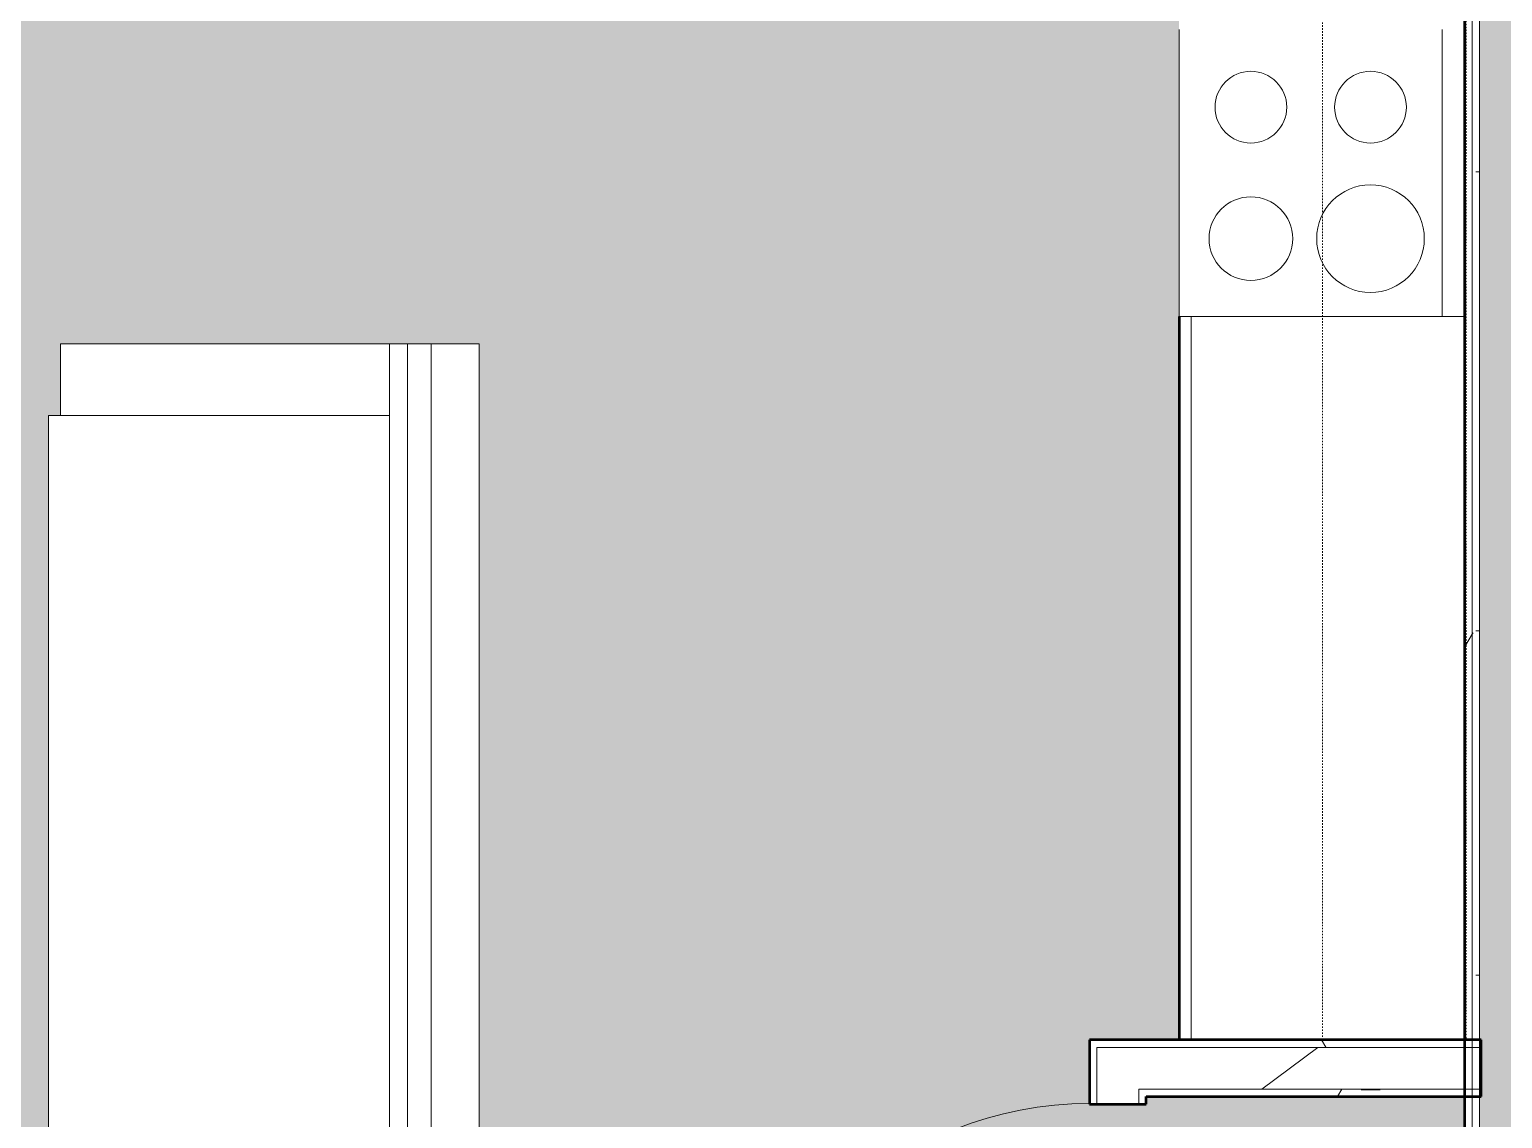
# Model space of a CAD drawing. Header units: inches. Extents: x -4292 to -464, y 9706 to 12474.
# Drawn here: x -3058.5 to -2935.4, y 10048.8 to 10139.9 of the extents above; entities that cross this region are included whole.
import ezdxf

# ---------------------------------------------------------------- set-up
doc = ezdxf.new("R2010")
doc.units = ezdxf.units.IN
doc.header["$MEASUREMENT"] = 0
doc.linetypes.add('Dash', pattern=[0.25, 0.125, -0.125])
for name, color, linetype, lineweight in [('A-AREA-PATT-4', 254, 'Continuous', 9), ('A-DOOR-1', 7, 'Continuous', 9), ('A-WALL', 113, 'Continuous', 13), ('A-WALL-2', 250, 'Continuous', 50), ('A-WALL-3', 50, 'Continuous', 13), ('A-WALL-PATT-1', 7, 'Continuous', 9), ('A-WALL-PATT-2', 55, 'Continuous', 9), ('A-WALL-PATT-5', 111, 'Continuous', 9), ('I-FURN', 30, 'Continuous', 9), ('I-FURN-2', 7, 'Continuous', 9), ('I-WALL-1', 2, 'Continuous', 50), ('Q-CASE-1', 250, 'Continuous', 50), ('Q-CASE-2', 7, 'Continuous', 9), ('Q-CASE-HDLN-1', 7, 'Dash', 9), ('Q-SPCQ-1', 7, 'Continuous', 9)]:
    doc.layers.add(name, color=color, linetype=linetype, lineweight=lineweight)
pattern_1 = [(0, (0, 0), (38.4, 9.6), [1.584, -27.216, 1.584, -27.216, -153.6]), (0, (0, 0), (38.4, 9.6), [-57.6, 1.584, -56.016, 1.584, -27.216, -67.2]), (0, (0, 0), (38.4, 9.6), [-144, 1.584, -17.616, 1.584, -46.416]), (120, (14.4, 4.8), (-27.513844, 28.4553755), [1.584, -27.216, 1.584, -27.216, -153.6]), (120, (14.4, 4.8), (-27.513844, 28.4553755), [-57.6, 1.584, -56.016, 1.584, -27.216, -67.2]), (120, (14.4, 4.8), (-27.513844, 28.4553755), [-144, 1.584, -17.616, 1.584, -46.416]), (240, (19.2, 24), (-10.886156, -38.0553755), [1.584, -27.216, 1.584, -27.216, -153.6]), (240, (19.2, 24), (-10.886156, -38.0553755), [-57.6, 1.584, -56.016, 1.584, -27.216, -67.2]), (240, (19.2, 24), (-10.886156, -38.0553755), [-144, 1.584, -17.616, 1.584, -46.416])]

msp = doc.modelspace()

# ---------------------------------------------------------------- hatches: boundary and pattern name
at = {"layer": 'A-AREA-PATT-4'}
h = msp.add_hatch(color=256, dxfattribs=at)
h.paths.add_polyline_path([(-3131.12374, 10355.1894), (-3129.37374, 10355.1894), (-3129.37374, 10319.1894), (-3131.12374, 10319.1894), (-3131.12374, 10349.7289)], flags=0)
h.paths.add_polyline_path([(-2953.61252, 10018.7144), (-2938.52374, 10018.7144), (-2938.52374, 10050.6519), (-2965.14874, 10050.6519), (-2965.14874, 10050.0269), (-2969.89874, 10050.0269), (-2969.89874, 10055.4019), (-2962.39733, 10055.4019), (-2962.39733, 10157.1644), (-3017.15259, 10157.12279), (-3017.17465, 10154.433), (-3017.21025, 10154.34705), (-3017.34944, 10154.2894), (-3018.24552, 10154.26831), (-3018.24552, 10154.0394), (-3020.8687, 10154.0394), (-3020.8687, 10153.7894), (-3021.45925, 10153.7894), (-3021.45925, 10154.0394), (-3022.0498, 10154.0394), (-3022.0498, 10153.7894), (-3022.64035, 10153.7894), (-3022.64035, 10154.0394), (-3023.2309, 10154.0394), (-3023.2309, 10153.7894), (-3023.82145, 10153.7894), (-3023.82145, 10154.0394), (-3024.412, 10154.0394), (-3024.412, 10153.7894), (-3025.00255, 10153.7894), (-3025.00255, 10154.0394), (-3034.39358, 10154.0394), (-3034.39358, 10153.7894), (-3036.29501, 10153.7894), (-3036.30588, 10154.0394), (-3040.05964, 10154.0394), (-3040.05964, 10154.2894), (-3040.95574, 10154.2894), (-3041.15259, 10154.48625), (-3041.15259, 10157.1644), (-3052.73624, 10157.1644), (-3052.73624, 10149.1644), (-3088.48624, 10149.1644), (-3088.48624, 10157.1644), (-3093.23624, 10157.1644), (-3093.23624, 10266.56899), (-3059.73624, 10266.56899), (-3059.73624, 10256.7269), (-3058.98624, 10256.7269), (-3058.98624, 10254.2269), (-3059.73624, 10254.2269), (-3059.73624, 10222.9769), (-3061.11124, 10222.9769), (-3061.11124, 10193.9769), (-3059.73624, 10193.9769), (-3059.73624, 10193.7269), (-3058.98624, 10193.7269), (-3058.98624, 10191.2269), (-3059.73624, 10191.2269), (-3059.73624, 10185.9144), (-2938.52374, 10185.9144), (-2938.52374, 10305.9144), (-3022.97514, 10305.9144), (-3022.97514, 10306.7894), (-2986.97514, 10306.7894), (-2986.97514, 10309.7894), (-3022.97514, 10309.7894), (-3022.97514, 10310.6644), (-2938.52374, 10310.6644), (-2938.52374, 10346.6644), (-2975.13182, 10346.6644), (-2975.13182, 10354.1644), (-2970.38182, 10354.1644), (-2970.38182, 10351.4144), (-2938.52374, 10351.4144), (-2938.52374, 10376.7894), (-2970.38182, 10376.7894), (-2970.38182, 10374.1644), (-2975.13182, 10374.1644), (-2975.13182, 10376.7894), (-2981.1556, 10376.7894), (-2981.17697, 10368.90085), (-2981.28257, 10368.09876), (-2981.65482, 10367.20006), (-2982.24699, 10366.42834), (-2983.01871, 10365.83617), (-2983.91741, 10365.46392), (-2984.95813, 10365.33695), (-2986.27016, 10365.33695), (-2985.92244, 10362.31317), (-2984.73069, 10361.31317), (-2984.16393, 10360.31317), (-2983.80613, 10358.80365), (-2983.70848, 10358.1894), (-2983.63182, 10357.31317), (-2983.80613, 10355.32079), (-2984.34407, 10353.31317), (-2985.07201, 10351.31317), (-2986.00463, 10349.31317), (-2987.39206, 10347.31317), (-2988.39206, 10346.31317), (-2989.25808, 10345.81317), (-2990.63182, 10345.31317), (-2991.63182, 10345.31317), (-2993.00556, 10345.81317), (-2993.87159, 10346.31317), (-2994.87159, 10347.31317), (-2996.25902, 10349.31317), (-2997.19163, 10351.31317), (-2997.91957, 10353.31317), (-2998.45751, 10355.32079), (-2998.63182, 10357.31317), (-2998.45751, 10358.80365), (-2998.22522, 10359.84478), (-2998.09972, 10360.31317), (-2997.53296, 10361.31317), (-2996.3412, 10362.31317), (-2995.99349, 10365.33695), (-2997.38182, 10365.33695), (-2998.34624, 10365.46392), (-2999.24493, 10365.83617), (-3000.01666, 10366.42834), (-3000.60882, 10367.20006), (-3000.98108, 10368.09876), (-3001.10804, 10369.24906), (-3001.10804, 10376.7894), (-3009.13182, 10376.7894), (-3009.13182, 10352.7894), (-3066.92374, 10352.7894), (-3066.92374, 10310.6644), (-3056.97514, 10310.6644), (-3056.97514, 10305.9144), (-3071.67374, 10305.9144), (-3071.67374, 10345.4144), (-3073.62166, 10345.4144), (-3073.62166, 10343.81018), (-3073.37166, 10343.81018), (-3073.37166, 10307.81018), (-3073.62166, 10307.81018), (-3073.62166, 10269.4144), (-3071.67374, 10269.4144), (-3071.67374, 10269.9144), (-3066.92374, 10269.9144), (-3066.92374, 10266.9144), (-3071.67374, 10266.9144), (-3071.67374, 10267.9144), (-3073.62166, 10267.9144), (-3073.64296, 10266.9144), (-3074.87166, 10266.9144), (-3074.87166, 10267.9144), (-3075.14483, 10267.9144), (-3075.14483, 10269.4144), (-3074.87166, 10269.4144), (-3074.87166, 10307.81018), (-3075.12166, 10307.81018), (-3075.12166, 10310.14837), (-3075.29874, 10310.14837), (-3075.29874, 10310.42862), (-3075.37166, 10310.48223), (-3075.37166, 10310.80362), (-3075.62166, 10310.75546), (-3075.62166, 10308.55308), (-3075.87166, 10308.60784), (-3075.87166, 10311.54545), (-3075.62166, 10311.49528), (-3075.62166, 10311.15717), (-3075.37166, 10311.15748), (-3075.37166, 10311.53217), (-3075.29874, 10311.53217), (-3075.29874, 10311.64837), (-3075.12166, 10311.64837), (-3075.14483, 10339.97199), (-3075.29874, 10339.97199), (-3075.29874, 10341.47199), (-3075.12166, 10341.47199), (-3075.12166, 10343.81018), (-3074.87166, 10343.81018), (-3074.87166, 10345.4144), (-3075.14483, 10345.4144), (-3075.12166, 10346.9144), (-3074.87166, 10346.9144), (-3074.85037, 10347.9144), (-3073.62166, 10347.9144), (-3073.62166, 10346.9144), (-3071.67374, 10346.9144), (-3071.67374, 10355.1894), (-3095.12374, 10355.1894), (-3095.12374, 10357.1269), (-3095.74874, 10357.1269), (-3095.74874, 10358.1894), (-3130.49874, 10358.1894), (-3130.49874, 10357.1269), (-3131.12374, 10357.1269), (-3131.12374, 10355.1894), (-3134.12374, 10355.1894), (-3134.12374, 10050.9894), (-3133.01911, 10050.9894), (-3133.01911, 10046.2394), (-3134.12374, 10046.2394), (-3134.12374, 10018.7144), (-3101.72155, 10018.7144), (-3101.72155, 10046.2394), (-3103.01911, 10046.2394), (-3103.01911, 10050.9894), (-3101.57233, 10050.9894), (-3101.57233, 10110.9894), (-3071.57233, 10110.9894), (-3071.57233, 10050.9894), (-3096.97155, 10050.9894), (-3096.97155, 10018.7144), (-2969.89874, 10018.7144), (-2969.89874, 10020.0269), (-2965.14874, 10020.0269), (-2965.14874, 10018.7144)], flags=0)
h.paths.add_polyline_path([(-3131.76911, 10019.0894), (-3131.76911, 10044.3394), (-3130.75633, 10044.3394), (-3130.71887, 10044.8394), (-3130.03189, 10044.8394), (-3130.03189, 10044.3394), (-3113.76059, 10044.3394), (-3113.73562, 10044.8394), (-3113.27763, 10044.8394), (-3113.27763, 10044.3394), (-3103.76911, 10044.3394), (-3103.76911, 10019.0894), (-3130.76911, 10019.0894)], flags=0)
h.paths.add_polyline_path([(-2965.14874, 10022.0269), (-2965.98624, 10022.0269), (-2965.98624, 10047.0269), (-2939.98624, 10047.0269), (-2939.98624, 10022.0269), (-2953.61252, 10022.0269)], flags=0)
h.paths.add_polyline_path([(-3020.92838, 10029.62206), (-3055.92838, 10029.62206), (-3055.92838, 10035.62206), (-3056.92838, 10035.62206), (-3056.92838, 10107.62206), (-3055.92838, 10107.62206), (-3055.92838, 10113.62206), (-3020.92838, 10113.62206), (-3020.92838, 10038.34296)], flags=0)
h.paths.add_polyline_path([(-3118.99924, 10057.47913), (-3133.69733, 10057.47913), (-3133.69733, 10129.47913), (-3117.57233, 10129.47913), (-3117.57233, 10111.47913), (-3121.57233, 10111.47913), (-3121.57233, 10075.47913), (-3117.57233, 10075.47913), (-3117.57233, 10057.47913)], flags=0)
h.paths.add_polyline_path([(-3086.48624, 10179.1644), (-3052.73624, 10179.1644), (-3052.73624, 10181.1644), (-3088.48624, 10181.1644), (-3088.48624, 10179.1644)], flags=0)
h.paths.add_polyline_path([(-3064.48624, 10185.9144), (-3064.48624, 10191.2269), (-3065.23624, 10191.2269), (-3065.23624, 10193.7269), (-3064.48624, 10193.7269), (-3064.48624, 10193.9769), (-3062.48624, 10193.9769), (-3062.48624, 10224.9769), (-3061.11124, 10224.9769), (-3061.11124, 10253.9769), (-3064.48624, 10253.9769), (-3064.48624, 10254.2269), (-3065.23624, 10254.2269), (-3065.23624, 10256.7269), (-3064.48624, 10256.7269), (-3064.48624, 10261.81899), (-3088.48624, 10261.81899), (-3088.48624, 10185.9144), (-3065.23624, 10185.9144)], flags=0)
h.paths.add_polyline_path([(-2939.94662, 10188.9144), (-2957.94662, 10188.9144), (-2957.94662, 10206.9144), (-2939.94662, 10206.9144), (-2939.94662, 10204.41546)], flags=0)
h.paths.add_polyline_path([(-2939.94662, 10209.9144), (-3018.94662, 10209.9144), (-3018.94662, 10269.9144), (-2939.94662, 10269.9144)], flags=0)
h.paths.add_polyline_path([(-2957.94662, 10272.84623), (-2957.94662, 10290.84623), (-2939.94662, 10290.84623), (-2939.94662, 10272.84623)], flags=0)
at = {"layer": 'A-WALL-PATT-1'}
h = msp.add_hatch(dxfattribs=at)
h.set_pattern_fill('FP_3', color=256, style=0, pattern_type=2)
h.set_pattern_definition(pattern_1)
h.paths.add_polyline_path([(-2953.61252, 10054.7769), (-2938.52374, 10054.80762), (-2938.52374, 10055.4019), (-2969.27374, 10055.4019), (-2969.27374, 10054.7769), (-2961.39733, 10054.7769)], flags=0)
h = msp.add_hatch(dxfattribs=at)
h.set_pattern_fill('FP_3', color=256, style=0, pattern_type=2)
h.set_pattern_definition(pattern_1)
h.paths.add_polyline_path([(-2953.61252, 10050.6519), (-2938.52374, 10050.6519), (-2938.52374, 10051.2769), (-2965.14874, 10051.2769), (-2965.14874, 10050.6519), (-2961.39733, 10050.6519)], flags=0)
at = {"layer": 'A-WALL-PATT-2'}
h = msp.add_hatch(dxfattribs=at)
h.set_pattern_fill('FP_7', color=256, style=0, pattern_type=2)
h.set_pattern_definition([(216.87, (7.997, 19.992), (59.9755286, 39.9843071), [9.996, -89.964]), (206.565, (19.992, 13.994), (-19.991807, -19.992219), [22.352, -22.352]), (198.435, (19.992, 3.998), (-39.983821, -19.991955), [12.644, -50.576])])
h.paths.add_polyline_path([(-2953.61252, 10051.2769), (-2938.52374, 10051.2769), (-2938.52374, 10054.7769), (-2965.77374, 10054.7769), (-2965.77374, 10051.2769), (-2961.39733, 10051.2769)], flags=0)
at = {"layer": 'A-WALL-PATT-5'}
h = msp.add_hatch(dxfattribs=at)
h.set_pattern_fill('FP_38', color=256, style=0, pattern_type=2)
h.set_pattern_definition([(161.57, (0.6, 0.6), (-4.80033747, -0.00041462), [0, -34.152, 3.792, 0]), (18.43, (-0.6, 0.6), (-4.80033747, 0.00041462), [0, -34.152, 3.792, 0]), (108.43, (0.6, 0.6), (2.39913218, -12.00105099), [11.382, -26.562]), (71.57, (-0.6, 0.6), (2.39913218, 12.00105099), [11.382, -26.562])])
h.paths.add_polyline_path([(-2933.77374, 10018.0894), (-2933.77374, 10378.0394), (-2937.27374, 10378.0394), (-2937.27374, 10018.0894)], flags=0)
h = msp.add_hatch(dxfattribs=at)
h.set_pattern_fill('FP_3', color=256, style=0, pattern_type=2)
h.set_pattern_definition(pattern_1)
h.paths.add_polyline_path([(-2937.89874, 10018.0894), (-2937.89874, 10181.7894), (-2938.52374, 10181.7894), (-2938.52374, 10018.0894)], flags=0)
h.paths.add_polyline_path([(-2938.52374, 10185.2894), (-2937.89874, 10185.2894), (-2937.89874, 10376.7894), (-2938.52374, 10376.7894), (-2938.52374, 10204.41546)], flags=0)
h = msp.add_hatch(dxfattribs=at)
h.set_pattern_fill('FP_3', color=256, style=0, pattern_type=2)
h.set_pattern_definition(pattern_1)
h.paths.add_polyline_path([(-2937.27374, 10018.0894), (-2937.27374, 10181.7894), (-2937.89874, 10181.7894), (-2937.89874, 10018.0894)], flags=0)
h.paths.add_polyline_path([(-2937.27374, 10185.2894), (-2937.27374, 10377.4144), (-2937.89874, 10377.4144), (-2937.89874, 10185.2894), (-2937.60741, 10185.2894)], flags=0)

# ---------------------------------------------------------------- linework, layer by layer
at = {"layer": 'A-DOOR-1'}
msp.add_arc((-2969.89874, 10020.0269), 30.06659, 90, 176.1859252, dxfattribs=at)
at = {"layer": 'A-WALL'}
for p, q in [((-2937.27374, 10018.0894), (-2937.27374, 10378.0394)), ((-2937.89874, 10018.0894), (-2937.89874, 10377.4144))]:
    msp.add_line(p, q, dxfattribs=at)
at = {"layer": 'A-WALL-2'}
for p, q in [((-2969.27374, 10055.4019), (-2969.89874, 10055.4019)), ((-2969.89874, 10055.4019), (-2969.89874, 10050.0269)), ((-2965.14874, 10055.4019), (-2969.27374, 10055.4019)), ((-2937.14733, 10055.4019), (-2965.14874, 10055.4019)), ((-2937.14733, 10050.6519), (-2937.14733, 10055.4019)), ((-2965.14874, 10050.0269), (-2965.14874, 10050.6519)), ((-2965.14874, 10050.6519), (-2937.14733, 10050.6519)), ((-2969.89874, 10050.0269), (-2965.14874, 10050.0269))]:
    msp.add_line(p, q, dxfattribs=at)
at = {"layer": 'A-WALL-3'}
for p, q in [((-2969.27374, 10054.7769), (-2969.27374, 10050.0269)), ((-2969.27374, 10054.7769), (-2965.77374, 10054.7769)), ((-2965.77374, 10054.7769), (-2965.14874, 10054.7769)), ((-2937.14733, 10054.7769), (-2965.14874, 10054.7769)), ((-2965.77374, 10051.2769), (-2965.77374, 10050.0269)), ((-2965.77374, 10051.2769), (-2965.14874, 10051.2769)), ((-2937.14733, 10051.2769), (-2965.14874, 10051.2769))]:
    msp.add_line(p, q, dxfattribs=at)
at = {"layer": 'I-FURN'}
for p, q in [((-3028.42838, 10113.62206), (-3055.92838, 10113.62206)), ((-3055.92838, 10113.62206), (-3055.92838, 10107.62206)), ((-3024.92838, 10113.62206), (-3028.42838, 10113.62206)), ((-3028.42838, 10113.62206), (-3028.42838, 10029.62206)), ((-3026.92838, 10113.62206), (-3026.92838, 10029.62206)), ((-3024.92838, 10113.62206), (-3024.92838, 10029.62206)), ((-3024.92838, 10029.62206), (-3024.92838, 10113.62206)), ((-3055.92838, 10107.62206), (-3056.92838, 10107.62206)), ((-3056.92838, 10107.62206), (-3056.92838, 10035.62206)), ((-3055.92838, 10107.62206), (-3028.42838, 10107.62206))]:
    msp.add_line(p, q, dxfattribs=at)
at = {"layer": 'I-FURN-2'}
for p, q in [((-3020.92838, 10113.62206), (-3024.92838, 10113.62206)), ((-3020.92838, 10029.62206), (-3020.92838, 10113.62206))]:
    msp.add_line(p, q, dxfattribs=at)
at = {"layer": 'I-WALL-1'}
msp.add_line((-2938.52374, 10376.7894), (-2938.52374, 10018.0894), dxfattribs=at)
at = {"layer": 'Q-CASE-1'}
msp.add_line((-2962.39733, 10115.93173), (-2962.39733, 10055.4019), dxfattribs=at)
at = {"layer": 'Q-CASE-2'}
for p, q in [((-2962.39733, 10055.4019), (-2962.39733, 10115.93173)), ((-2961.39733, 10115.93173), (-2961.39733, 10055.4019)), ((-2961.39733, 10055.4019), (-2961.39733, 10115.93173))]:
    msp.add_line(p, q, dxfattribs=at)
at = {"layer": 'Q-CASE-HDLN-1'}
for p, q in [((-2950.39733, 10055.4019), (-2950.39733, 10181.1644)), ((-2938.39733, 10181.1644), (-2938.39733, 10055.4019)), ((-2938.39733, 10055.4019), (-2950.39733, 10055.4019))]:
    msp.add_line(p, q, dxfattribs=at)
at = {"layer": 'Q-SPCQ-1'}
for p, q in [((-2962.39733, 10115.93173), (-2962.39733, 10139.93173)), ((-2940.39733, 10115.93173), (-2940.39733, 10139.93173)), ((-2938.52374, 10115.93173), (-2962.39733, 10115.93173))]:
    msp.add_line(p, q, dxfattribs=at)
for centre, radius, start, end in [((-2956.39733, 10133.43173), 3, 90, 270), ((-2956.39733, 10133.43173), 3, 270, 90), ((-2946.39733, 10133.43173), 3, 90, 270), ((-2946.39733, 10133.43173), 3, 270, 90), ((-2946.39733, 10122.43173), 4.5, 90, 270), ((-2946.39733, 10122.43173), 4.5, 270, 90), ((-2956.39733, 10122.43173), 3.5, 90, 270), ((-2956.39733, 10122.43173), 3.5, 270, 90)]:
    msp.add_arc(centre, radius, start, end, dxfattribs=at)

doc.saveas('drawing.dxf')
